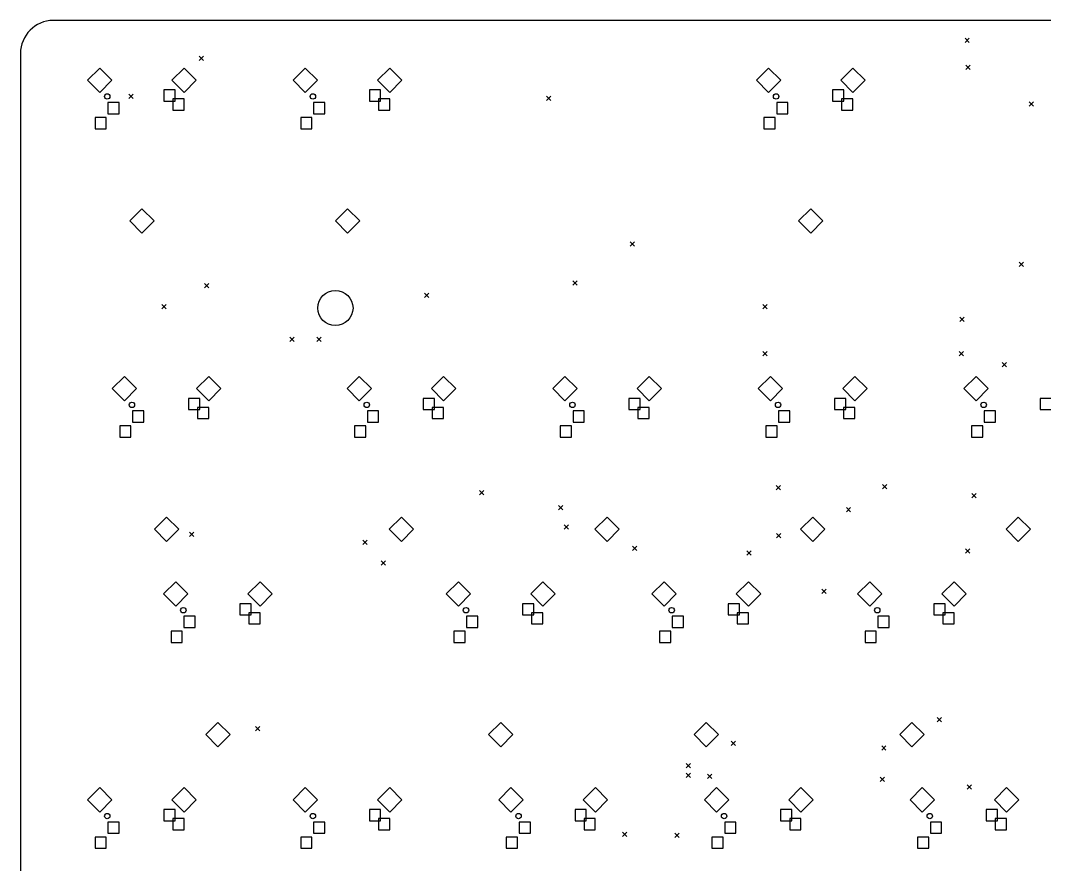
# Model space of a CAD drawing. Extents: x -0.1 to 15.2, y -5.9 to 0.
# Drawn here: x 0 to 3.725, y -3.072 to -0.001 of the extents above; entities that cross this region are included whole.
import ezdxf

# ---------------------------------------------------------------- set-up
doc = ezdxf.new("R2010")
doc.units = 0
doc.header["$MEASUREMENT"] = 0
doc.layers.add('BLACK', color=7, linetype='CONTINUOUS')

msp = doc.modelspace()

# ---------------------------------------------------------------- linework, layer by layer
at = {"layer": 'BLACK', "linetype": 'CONTINUOUS'}
for p, q in [((15.076, -0.001181), (0.119291, -0.001181)), ((3.43602, -0.065945), (3.45177, -0.081693)), ((3.45177, -0.065945), (3.43602, -0.081693)), ((0, -0.12126), (0, -4.92047)), ((0.650591, -0.130906), (0.666339, -0.146654)), ((0.666339, -0.130906), (0.650591, -0.146654)), ((0.288189, -0.174213), (0.243898, -0.218504)), ((0.33248, -0.218504), (0.288189, -0.174213)), ((0.595276, -0.174213), (0.550984, -0.218504)), ((0.639567, -0.218504), (0.595276, -0.174213)), ((1.03622, -0.174213), (0.991929, -0.218504)), ((1.08051, -0.218504), (1.03622, -0.174213)), ((1.34331, -0.174213), (1.29902, -0.218504)), ((1.3876, -0.218504), (1.34331, -0.174213)), ((2.72126, -0.174213), (2.67697, -0.218504)), ((2.76555, -0.218504), (2.72126, -0.174213)), ((3.02835, -0.174213), (2.98406, -0.218504)), ((3.07264, -0.218504), (3.02835, -0.174213)), ((3.43898, -0.163386), (3.45472, -0.179134)), ((3.45472, -0.163386), (3.43898, -0.179134)), ((0.243898, -0.218504), (0.288189, -0.262795)), ((0.288189, -0.262795), (0.33248, -0.218504)), ((0.550984, -0.218504), (0.595276, -0.262795)), ((0.595276, -0.262795), (0.639567, -0.218504)), ((0.991929, -0.218504), (1.03622, -0.262795)), ((1.03622, -0.262795), (1.08051, -0.218504)), ((1.29902, -0.218504), (1.34331, -0.262795)), ((1.34331, -0.262795), (1.3876, -0.218504)), ((2.67697, -0.218504), (2.72126, -0.262795)), ((2.72126, -0.262795), (2.76555, -0.218504)), ((2.98406, -0.218504), (3.02835, -0.262795)), ((3.02835, -0.262795), (3.07264, -0.218504)), ((0.562194, -0.253948), (0.521271, -0.253948)), ((0.521271, -0.253948), (0.521271, -0.294871)), ((0.562194, -0.294871), (0.562194, -0.253948)), ((1.31023, -0.253948), (1.2693, -0.253948)), ((1.2693, -0.253948), (1.2693, -0.294871)), ((1.31023, -0.294871), (1.31023, -0.253948)), ((2.99526, -0.253948), (2.95434, -0.253948)), ((2.95434, -0.253948), (2.95434, -0.294871)), ((2.99526, -0.294871), (2.99526, -0.253948)), ((0.394685, -0.269685), (0.410433, -0.285433)), ((0.410433, -0.269685), (0.394685, -0.285433)), ((0.521271, -0.294871), (0.562194, -0.294871)), ((0.595068, -0.286625), (0.554145, -0.286625)), ((0.554145, -0.286625), (0.554145, -0.327548)), ((0.595068, -0.327548), (0.595068, -0.286625)), ((1.2693, -0.294871), (1.31023, -0.294871)), ((1.3431, -0.286625), (1.30218, -0.286625)), ((1.30218, -0.286625), (1.30218, -0.327548)), ((1.3431, -0.327548), (1.3431, -0.286625)), ((1.91339, -0.276575), (1.92913, -0.292323)), ((1.92913, -0.276575), (1.91339, -0.292323)), ((2.95434, -0.294871), (2.99526, -0.294871)), ((3.02814, -0.286625), (2.98722, -0.286625)), ((2.98722, -0.286625), (2.98722, -0.327548)), ((3.02814, -0.327548), (3.02814, -0.286625)), ((3.66929, -0.297244), (3.68504, -0.312992)), ((3.68504, -0.297244), (3.66929, -0.312992)), ((0.358848, -0.29942), (0.317924, -0.29942)), ((0.317924, -0.29942), (0.317924, -0.340344)), ((0.358848, -0.340344), (0.358848, -0.29942)), ((0.554145, -0.327548), (0.595068, -0.327548)), ((1.10688, -0.29942), (1.06596, -0.29942)), ((1.06596, -0.29942), (1.06596, -0.340344)), ((1.10688, -0.340344), (1.10688, -0.29942)), ((1.30218, -0.327548), (1.3431, -0.327548)), ((2.79192, -0.29942), (2.75099, -0.29942)), ((2.75099, -0.29942), (2.75099, -0.340344)), ((2.79192, -0.340344), (2.79192, -0.29942)), ((2.98722, -0.327548), (3.02814, -0.327548)), ((0.312194, -0.353948), (0.271271, -0.353948)), ((0.271271, -0.353948), (0.271271, -0.394871)), ((0.312194, -0.394871), (0.312194, -0.353948)), ((0.317924, -0.340344), (0.358848, -0.340344)), ((1.06023, -0.353948), (1.0193, -0.353948)), ((1.0193, -0.353948), (1.0193, -0.394871)), ((1.06023, -0.394871), (1.06023, -0.353948)), ((1.06596, -0.340344), (1.10688, -0.340344)), ((2.74526, -0.353948), (2.70434, -0.353948)), ((2.70434, -0.353948), (2.70434, -0.394871)), ((2.74526, -0.394871), (2.74526, -0.353948)), ((2.75099, -0.340344), (2.79192, -0.340344)), ((0.271271, -0.394871), (0.312194, -0.394871)), ((1.0193, -0.394871), (1.06023, -0.394871)), ((2.70434, -0.394871), (2.74526, -0.394871)), ((0.441732, -0.686024), (0.397441, -0.730315)), ((0.486024, -0.730315), (0.441732, -0.686024)), ((1.18976, -0.686024), (1.14547, -0.730315)), ((1.23406, -0.730315), (1.18976, -0.686024)), ((2.8748, -0.686024), (2.83051, -0.730315)), ((2.91909, -0.730315), (2.8748, -0.686024)), ((0.397441, -0.730315), (0.441732, -0.774606)), ((0.441732, -0.774606), (0.486024, -0.730315)), ((1.14547, -0.730315), (1.18976, -0.774606)), ((1.18976, -0.774606), (1.23406, -0.730315)), ((2.83051, -0.730315), (2.8748, -0.774606)), ((2.8748, -0.774606), (2.91909, -0.730315)), ((2.2185, -0.806102), (2.23425, -0.82185)), ((2.23425, -0.806102), (2.2185, -0.82185)), ((3.63287, -0.879921), (3.64862, -0.895669)), ((3.64862, -0.879921), (3.63287, -0.895669)), ((0.669291, -0.957677), (0.685039, -0.973425)), ((0.685039, -0.957677), (0.669291, -0.973425)), ((2.00886, -0.948819), (2.02461, -0.964567)), ((2.02461, -0.948819), (2.00886, -0.964567)), ((1.46949, -0.99311), (1.48524, -1.00886)), ((1.48524, -0.99311), (1.46949, -1.00886)), ((0.514764, -1.03445), (0.530512, -1.0502)), ((0.530512, -1.03445), (0.514764, -1.0502)), ((2.70079, -1.03445), (2.71654, -1.0502)), ((2.71654, -1.03445), (2.70079, -1.0502)), ((3.41732, -1.08071), (3.43307, -1.09646)), ((3.43307, -1.08071), (3.41732, -1.09646)), ((0.979528, -1.15354), (0.995276, -1.16929)), ((0.995276, -1.15354), (0.979528, -1.16929)), ((1.07795, -1.15354), (1.0937, -1.16929)), ((1.0937, -1.15354), (1.07795, -1.16929)), ((2.70079, -1.20571), (2.71654, -1.22146)), ((2.71654, -1.20571), (2.70079, -1.22146)), ((3.41437, -1.20571), (3.43012, -1.22146)), ((3.43012, -1.20571), (3.41437, -1.22146)), ((3.57165, -1.24606), (3.5874, -1.26181)), ((3.5874, -1.24606), (3.57165, -1.26181)), ((0.377953, -1.29626), (0.333661, -1.34055)), ((0.422244, -1.34055), (0.377953, -1.29626)), ((0.685039, -1.29626), (0.640748, -1.34055)), ((0.729331, -1.34055), (0.685039, -1.29626)), ((1.23228, -1.29626), (1.18799, -1.34055)), ((1.27657, -1.34055), (1.23228, -1.29626)), ((1.53937, -1.29626), (1.49508, -1.34055)), ((1.58366, -1.34055), (1.53937, -1.29626)), ((1.98031, -1.29626), (1.93602, -1.34055)), ((2.02461, -1.34055), (1.98031, -1.29626)), ((2.2874, -1.29626), (2.24311, -1.34055)), ((2.33169, -1.34055), (2.2874, -1.29626)), ((2.72835, -1.29626), (2.68406, -1.34055)), ((2.77264, -1.34055), (2.72835, -1.29626)), ((3.03543, -1.29626), (2.99114, -1.34055)), ((3.07972, -1.34055), (3.03543, -1.29626)), ((3.47638, -1.29626), (3.43209, -1.34055)), ((3.52067, -1.34055), (3.47638, -1.29626)), ((0.333661, -1.34055), (0.377953, -1.38484)), ((0.377953, -1.38484), (0.422244, -1.34055)), ((0.640748, -1.34055), (0.685039, -1.38484)), ((0.685039, -1.38484), (0.729331, -1.34055)), ((1.18799, -1.34055), (1.23228, -1.38484)), ((1.23228, -1.38484), (1.27657, -1.34055)), ((1.49508, -1.34055), (1.53937, -1.38484)), ((1.53937, -1.38484), (1.58366, -1.34055)), ((1.93602, -1.34055), (1.98031, -1.38484)), ((1.98031, -1.38484), (2.02461, -1.34055)), ((2.24311, -1.34055), (2.2874, -1.38484)), ((2.2874, -1.38484), (2.33169, -1.34055)), ((2.68406, -1.34055), (2.72835, -1.38484)), ((2.72835, -1.38484), (2.77264, -1.34055)), ((2.99114, -1.34055), (3.03543, -1.38484)), ((3.03543, -1.38484), (3.07972, -1.34055)), ((3.43209, -1.34055), (3.47638, -1.38484)), ((3.47638, -1.38484), (3.52067, -1.34055)), ((0.651958, -1.37599), (0.611034, -1.37599)), ((0.611034, -1.37599), (0.611034, -1.41692)), ((0.651958, -1.41692), (0.651958, -1.37599)), ((1.50629, -1.37599), (1.46537, -1.37599)), ((1.46537, -1.37599), (1.46537, -1.41692)), ((1.50629, -1.41692), (1.50629, -1.37599)), ((2.25432, -1.37599), (2.2134, -1.37599)), ((2.2134, -1.37599), (2.2134, -1.41692)), ((2.25432, -1.41692), (2.25432, -1.37599)), ((3.00235, -1.37599), (2.96143, -1.37599)), ((2.96143, -1.37599), (2.96143, -1.41692)), ((3.00235, -1.41692), (3.00235, -1.37599)), ((3.75038, -1.37599), (3.70946, -1.37599)), ((3.70946, -1.37599), (3.70946, -1.41692)), ((0.684832, -1.40867), (0.643908, -1.40867)), ((0.643908, -1.40867), (0.643908, -1.4496)), ((0.684832, -1.4496), (0.684832, -1.40867)), ((1.53916, -1.40867), (1.49824, -1.40867)), ((1.49824, -1.40867), (1.49824, -1.4496)), ((1.53916, -1.4496), (1.53916, -1.40867)), ((2.28719, -1.40867), (2.24627, -1.40867)), ((2.24627, -1.40867), (2.24627, -1.4496)), ((2.28719, -1.4496), (2.28719, -1.40867)), ((3.03523, -1.40867), (2.9943, -1.40867)), ((2.9943, -1.40867), (2.9943, -1.4496)), ((3.03523, -1.4496), (3.03523, -1.40867)), ((0.448611, -1.42147), (0.407688, -1.42147)), ((0.407688, -1.42147), (0.407688, -1.46239)), ((0.448611, -1.46239), (0.448611, -1.42147)), ((0.611034, -1.41692), (0.651958, -1.41692)), ((0.643908, -1.4496), (0.684832, -1.4496)), ((1.30294, -1.42147), (1.26202, -1.42147)), ((1.26202, -1.42147), (1.26202, -1.46239)), ((1.30294, -1.46239), (1.30294, -1.42147)), ((1.46537, -1.41692), (1.50629, -1.41692)), ((1.49824, -1.4496), (1.53916, -1.4496)), ((2.05097, -1.42147), (2.01005, -1.42147)), ((2.01005, -1.42147), (2.01005, -1.46239)), ((2.05097, -1.46239), (2.05097, -1.42147)), ((2.2134, -1.41692), (2.25432, -1.41692)), ((2.24627, -1.4496), (2.28719, -1.4496)), ((2.79901, -1.42147), (2.75808, -1.42147)), ((2.75808, -1.42147), (2.75808, -1.46239)), ((2.79901, -1.46239), (2.79901, -1.42147)), ((2.96143, -1.41692), (3.00235, -1.41692)), ((2.9943, -1.4496), (3.03523, -1.4496)), ((3.54704, -1.42147), (3.50611, -1.42147)), ((3.50611, -1.42147), (3.50611, -1.46239)), ((3.54704, -1.46239), (3.54704, -1.42147)), ((3.70946, -1.41692), (3.75038, -1.41692)), ((0.401958, -1.47599), (0.361034, -1.47599)), ((0.361034, -1.47599), (0.361034, -1.51692)), ((0.401958, -1.51692), (0.401958, -1.47599)), ((0.407688, -1.46239), (0.448611, -1.46239)), ((1.25629, -1.47599), (1.21537, -1.47599)), ((1.21537, -1.47599), (1.21537, -1.51692)), ((1.25629, -1.51692), (1.25629, -1.47599)), ((1.26202, -1.46239), (1.30294, -1.46239)), ((2.00432, -1.47599), (1.9634, -1.47599)), ((1.9634, -1.47599), (1.9634, -1.51692)), ((2.00432, -1.51692), (2.00432, -1.47599)), ((2.01005, -1.46239), (2.05097, -1.46239)), ((2.75235, -1.47599), (2.71143, -1.47599)), ((2.71143, -1.47599), (2.71143, -1.51692)), ((2.75235, -1.51692), (2.75235, -1.47599)), ((2.75808, -1.46239), (2.79901, -1.46239)), ((3.50038, -1.47599), (3.45946, -1.47599)), ((3.45946, -1.47599), (3.45946, -1.51692)), ((3.50038, -1.51692), (3.50038, -1.47599)), ((3.50611, -1.46239), (3.54704, -1.46239)), ((0.361034, -1.51692), (0.401958, -1.51692)), ((1.21537, -1.51692), (1.25629, -1.51692)), ((1.9634, -1.51692), (2.00432, -1.51692)), ((2.71143, -1.51692), (2.75235, -1.51692)), ((3.45946, -1.51692), (3.50038, -1.51692)), ((1.66929, -1.71161), (1.68504, -1.72736)), ((1.68504, -1.71161), (1.66929, -1.72736)), ((2.74902, -1.69331), (2.76476, -1.70906)), ((2.76476, -1.69331), (2.74902, -1.70906)), ((3.13583, -1.68996), (3.15157, -1.70571)), ((3.15157, -1.68996), (3.13583, -1.70571)), ((3.46063, -1.72244), (3.47638, -1.73819)), ((3.47638, -1.72244), (3.46063, -1.73819)), ((1.95768, -1.76575), (1.97343, -1.7815)), ((1.97343, -1.76575), (1.95768, -1.7815)), ((3.00433, -1.77362), (3.02008, -1.78937)), ((3.02008, -1.77362), (3.00433, -1.78937)), ((0.531496, -1.80807), (0.487205, -1.85236)), ((0.575787, -1.85236), (0.531496, -1.80807)), ((1.38583, -1.80807), (1.34154, -1.85236)), ((1.43012, -1.85236), (1.38583, -1.80807)), ((2.13386, -1.80807), (2.08957, -1.85236)), ((2.17815, -1.85236), (2.13386, -1.80807)), ((2.88189, -1.80807), (2.8376, -1.85236)), ((2.92618, -1.85236), (2.88189, -1.80807)), ((3.62992, -1.80807), (3.58563, -1.85236)), ((3.67421, -1.85236), (3.62992, -1.80807)), ((0.487205, -1.85236), (0.531496, -1.89665)), ((0.531496, -1.89665), (0.575787, -1.85236)), ((1.34154, -1.85236), (1.38583, -1.89665)), ((1.38583, -1.89665), (1.43012, -1.85236)), ((1.97736, -1.83563), (1.99311, -1.85138)), ((1.99311, -1.83563), (1.97736, -1.85138)), ((2.08957, -1.85236), (2.13386, -1.89665)), ((2.13386, -1.89665), (2.17815, -1.85236)), ((2.8376, -1.85236), (2.88189, -1.89665)), ((2.88189, -1.89665), (2.92618, -1.85236)), ((3.58563, -1.85236), (3.62992, -1.89665)), ((3.62992, -1.89665), (3.67421, -1.85236)), ((0.615157, -1.86319), (0.630906, -1.87894)), ((0.630906, -1.86319), (0.615157, -1.87894)), ((1.24508, -1.89173), (1.26083, -1.90748)), ((1.26083, -1.89173), (1.24508, -1.90748)), ((2.75079, -1.86779), (2.76654, -1.88354)), ((2.76654, -1.86779), (2.75079, -1.88354)), ((2.22598, -1.91339), (2.24173, -1.92913)), ((2.24173, -1.91339), (2.22598, -1.92913)), ((2.64272, -1.9311), (2.65846, -1.94685)), ((2.65846, -1.9311), (2.64272, -1.94685)), ((3.43799, -1.92323), (3.45374, -1.93898)), ((3.45374, -1.92323), (3.43799, -1.93898)), ((1.31201, -1.96654), (1.32776, -1.98228)), ((1.32776, -1.96654), (1.31201, -1.98228)), ((0.564764, -2.04331), (0.520472, -2.0876)), ((0.609055, -2.0876), (0.564764, -2.04331)), ((0.87185, -2.04331), (0.827559, -2.0876)), ((0.916142, -2.0876), (0.87185, -2.04331)), ((1.59331, -2.04331), (1.54902, -2.0876)), ((1.6376, -2.0876), (1.59331, -2.04331)), ((1.90039, -2.04331), (1.8561, -2.0876)), ((1.94469, -2.0876), (1.90039, -2.04331)), ((2.34134, -2.04331), (2.29705, -2.0876)), ((2.38563, -2.0876), (2.34134, -2.04331)), ((2.64843, -2.04331), (2.60413, -2.0876)), ((2.69272, -2.0876), (2.64843, -2.04331)), ((3.08937, -2.04331), (3.04508, -2.0876)), ((3.13366, -2.0876), (3.08937, -2.04331)), ((3.39646, -2.04331), (3.35217, -2.0876)), ((3.44075, -2.0876), (3.39646, -2.04331)), ((2.91535, -2.06988), (2.9311, -2.08563)), ((2.9311, -2.06988), (2.91535, -2.08563)), ((0.520472, -2.0876), (0.564764, -2.13189)), ((0.564764, -2.13189), (0.609055, -2.0876)), ((0.838769, -2.12304), (0.797845, -2.12304)), ((0.797845, -2.12304), (0.797845, -2.16397)), ((0.827559, -2.0876), (0.87185, -2.13189)), ((0.838769, -2.16397), (0.838769, -2.12304)), ((0.87185, -2.13189), (0.916142, -2.0876)), ((1.54902, -2.0876), (1.59331, -2.13189)), ((1.59331, -2.13189), (1.6376, -2.0876)), ((1.86731, -2.12304), (1.82639, -2.12304)), ((1.82639, -2.12304), (1.82639, -2.16397)), ((1.8561, -2.0876), (1.90039, -2.13189)), ((1.86731, -2.16397), (1.86731, -2.12304)), ((1.90039, -2.13189), (1.94469, -2.0876)), ((2.29705, -2.0876), (2.34134, -2.13189)), ((2.34134, -2.13189), (2.38563, -2.0876)), ((2.61534, -2.12304), (2.57442, -2.12304)), ((2.57442, -2.12304), (2.57442, -2.16397)), ((2.60413, -2.0876), (2.64843, -2.13189)), ((2.61534, -2.16397), (2.61534, -2.12304)), ((2.64843, -2.13189), (2.69272, -2.0876)), ((3.04508, -2.0876), (3.08937, -2.13189)), ((3.08937, -2.13189), (3.13366, -2.0876)), ((3.36338, -2.12304), (3.32245, -2.12304)), ((3.32245, -2.12304), (3.32245, -2.16397)), ((3.35217, -2.0876), (3.39646, -2.13189)), ((3.36338, -2.16397), (3.36338, -2.12304)), ((3.39646, -2.13189), (3.44075, -2.0876)), ((0.871643, -2.15572), (0.830719, -2.15572)), ((0.830719, -2.15572), (0.830719, -2.19664)), ((0.871643, -2.19664), (0.871643, -2.15572)), ((1.90019, -2.15572), (1.85926, -2.15572)), ((1.85926, -2.15572), (1.85926, -2.19664)), ((1.90019, -2.19664), (1.90019, -2.15572)), ((2.64822, -2.15572), (2.60729, -2.15572)), ((2.60729, -2.15572), (2.60729, -2.19664)), ((2.64822, -2.19664), (2.64822, -2.15572)), ((3.39625, -2.15572), (3.35533, -2.15572)), ((3.35533, -2.15572), (3.35533, -2.19664)), ((3.39625, -2.19664), (3.39625, -2.15572)), ((0.635422, -2.16851), (0.594499, -2.16851)), ((0.594499, -2.16851), (0.594499, -2.20944)), ((0.635422, -2.20944), (0.635422, -2.16851)), ((0.797845, -2.16397), (0.838769, -2.16397)), ((0.830719, -2.19664), (0.871643, -2.19664)), ((1.66397, -2.16851), (1.62304, -2.16851)), ((1.62304, -2.16851), (1.62304, -2.20944)), ((1.66397, -2.20944), (1.66397, -2.16851)), ((1.82639, -2.16397), (1.86731, -2.16397)), ((1.85926, -2.19664), (1.90019, -2.19664)), ((2.412, -2.16851), (2.37107, -2.16851)), ((2.37107, -2.16851), (2.37107, -2.20944)), ((2.412, -2.20944), (2.412, -2.16851)), ((2.57442, -2.16397), (2.61534, -2.16397)), ((2.60729, -2.19664), (2.64822, -2.19664)), ((3.16003, -2.16851), (3.11911, -2.16851)), ((3.11911, -2.16851), (3.11911, -2.20944)), ((3.16003, -2.20944), (3.16003, -2.16851)), ((3.32245, -2.16397), (3.36338, -2.16397)), ((3.35533, -2.19664), (3.39625, -2.19664)), ((0.588769, -2.22304), (0.547845, -2.22304)), ((0.547845, -2.22304), (0.547845, -2.26397)), ((0.588769, -2.26397), (0.588769, -2.22304)), ((0.594499, -2.20944), (0.635422, -2.20944)), ((1.61731, -2.22304), (1.57639, -2.22304)), ((1.57639, -2.22304), (1.57639, -2.26397)), ((1.61731, -2.26397), (1.61731, -2.22304)), ((1.62304, -2.20944), (1.66397, -2.20944)), ((2.36534, -2.22304), (2.32442, -2.22304)), ((2.32442, -2.22304), (2.32442, -2.26397)), ((2.36534, -2.26397), (2.36534, -2.22304)), ((2.37107, -2.20944), (2.412, -2.20944)), ((3.11338, -2.22304), (3.07245, -2.22304)), ((3.07245, -2.22304), (3.07245, -2.26397)), ((3.11338, -2.26397), (3.11338, -2.22304)), ((3.11911, -2.20944), (3.16003, -2.20944)), ((0.547845, -2.26397), (0.588769, -2.26397)), ((1.57639, -2.26397), (1.61731, -2.26397)), ((2.32442, -2.26397), (2.36534, -2.26397)), ((3.07245, -2.26397), (3.11338, -2.26397)), ((0.718307, -2.55512), (0.674016, -2.59941)), ((0.762598, -2.59941), (0.718307, -2.55512)), ((0.855315, -2.56988), (0.871063, -2.58563)), ((0.871063, -2.56988), (0.855315, -2.58563)), ((1.74685, -2.55512), (1.70256, -2.59941)), ((1.79114, -2.59941), (1.74685, -2.55512)), ((2.49488, -2.55512), (2.45059, -2.59941)), ((2.53917, -2.59941), (2.49488, -2.55512)), ((3.24291, -2.55512), (3.19862, -2.59941)), ((3.2872, -2.59941), (3.24291, -2.55512)), ((3.33465, -2.53661), (3.35039, -2.55236)), ((3.35039, -2.53661), (3.33465, -2.55236)), ((0.674016, -2.59941), (0.718307, -2.6437)), ((0.718307, -2.6437), (0.762598, -2.59941)), ((1.70256, -2.59941), (1.74685, -2.6437)), ((1.74685, -2.6437), (1.79114, -2.59941)), ((2.45059, -2.59941), (2.49488, -2.6437)), ((2.49488, -2.6437), (2.53917, -2.59941)), ((3.19862, -2.59941), (3.24291, -2.6437)), ((3.24291, -2.6437), (3.2872, -2.59941)), ((2.58583, -2.62283), (2.60157, -2.63858)), ((2.60157, -2.62283), (2.58583, -2.63858)), ((3.13287, -2.63976), (3.14862, -2.65551)), ((3.14862, -2.63976), (3.13287, -2.65551)), ((2.42126, -2.70472), (2.43701, -2.72047)), ((2.43701, -2.70472), (2.42126, -2.72047)), ((2.42126, -2.74016), (2.43701, -2.75591)), ((2.43701, -2.74016), (2.42126, -2.75591)), ((2.49902, -2.74311), (2.51476, -2.75886)), ((2.51476, -2.74311), (2.49902, -2.75886)), ((3.12795, -2.75394), (3.1437, -2.76969)), ((3.1437, -2.75394), (3.12795, -2.76969)), ((0.288189, -2.79232), (0.243898, -2.83661)), ((0.33248, -2.83661), (0.288189, -2.79232)), ((0.595276, -2.79232), (0.550984, -2.83661)), ((0.639567, -2.83661), (0.595276, -2.79232)), ((1.03622, -2.79232), (0.991929, -2.83661)), ((1.08051, -2.83661), (1.03622, -2.79232)), ((1.34331, -2.79232), (1.29902, -2.83661)), ((1.3876, -2.83661), (1.34331, -2.79232)), ((1.78425, -2.79232), (1.73996, -2.83661)), ((1.82854, -2.83661), (1.78425, -2.79232)), ((2.09134, -2.79232), (2.04705, -2.83661)), ((2.13563, -2.83661), (2.09134, -2.79232)), ((2.53228, -2.79232), (2.48799, -2.83661)), ((2.57657, -2.83661), (2.53228, -2.79232)), ((2.83937, -2.79232), (2.79508, -2.83661)), ((2.88366, -2.83661), (2.83937, -2.79232)), ((3.28031, -2.79232), (3.23602, -2.83661)), ((3.32461, -2.83661), (3.28031, -2.79232)), ((3.44331, -2.78228), (3.45906, -2.79803)), ((3.45906, -2.78228), (3.44331, -2.79803)), ((3.5874, -2.79232), (3.54311, -2.83661)), ((3.63169, -2.83661), (3.5874, -2.79232)), ((0.243898, -2.83661), (0.288189, -2.88091)), ((0.288189, -2.88091), (0.33248, -2.83661)), ((0.550984, -2.83661), (0.595276, -2.88091)), ((0.595276, -2.88091), (0.639567, -2.83661)), ((0.991929, -2.83661), (1.03622, -2.88091)), ((1.03622, -2.88091), (1.08051, -2.83661)), ((1.29902, -2.83661), (1.34331, -2.88091)), ((1.34331, -2.88091), (1.3876, -2.83661)), ((1.73996, -2.83661), (1.78425, -2.88091)), ((1.78425, -2.88091), (1.82854, -2.83661)), ((2.04705, -2.83661), (2.09134, -2.88091)), ((2.09134, -2.88091), (2.13563, -2.83661)), ((2.48799, -2.83661), (2.53228, -2.88091)), ((2.53228, -2.88091), (2.57657, -2.83661)), ((2.79508, -2.83661), (2.83937, -2.88091)), ((2.83937, -2.88091), (2.88366, -2.83661)), ((3.23602, -2.83661), (3.28031, -2.88091)), ((3.28031, -2.88091), (3.32461, -2.83661)), ((3.54311, -2.83661), (3.5874, -2.88091)), ((3.5874, -2.88091), (3.63169, -2.83661)), ((0.562194, -2.87206), (0.521271, -2.87206)), ((0.521271, -2.87206), (0.521271, -2.91298)), ((0.595068, -2.90474), (0.554145, -2.90474)), ((0.554145, -2.90474), (0.554145, -2.94566)), ((0.562194, -2.91298), (0.562194, -2.87206)), ((0.595068, -2.94566), (0.595068, -2.90474)), ((1.31023, -2.87206), (1.2693, -2.87206)), ((1.2693, -2.87206), (1.2693, -2.91298)), ((1.3431, -2.90474), (1.30218, -2.90474)), ((1.30218, -2.90474), (1.30218, -2.94566)), ((1.31023, -2.91298), (1.31023, -2.87206)), ((1.3431, -2.94566), (1.3431, -2.90474)), ((2.05826, -2.87206), (2.01733, -2.87206)), ((2.01733, -2.87206), (2.01733, -2.91298)), ((2.09113, -2.90474), (2.05021, -2.90474)), ((2.05021, -2.90474), (2.05021, -2.94566)), ((2.05826, -2.91298), (2.05826, -2.87206)), ((2.09113, -2.94566), (2.09113, -2.90474)), ((2.80629, -2.87206), (2.76537, -2.87206)), ((2.76537, -2.87206), (2.76537, -2.91298)), ((2.83916, -2.90474), (2.79824, -2.90474)), ((2.79824, -2.90474), (2.79824, -2.94566)), ((2.80629, -2.91298), (2.80629, -2.87206)), ((2.83916, -2.94566), (2.83916, -2.90474)), ((3.55432, -2.87206), (3.5134, -2.87206)), ((3.5134, -2.87206), (3.5134, -2.91298)), ((3.58719, -2.90474), (3.54627, -2.90474)), ((3.54627, -2.90474), (3.54627, -2.94566)), ((3.55432, -2.91298), (3.55432, -2.87206)), ((3.58719, -2.94566), (3.58719, -2.90474)), ((0.358848, -2.91753), (0.317924, -2.91753)), ((0.317924, -2.91753), (0.317924, -2.95845)), ((0.358848, -2.95845), (0.358848, -2.91753)), ((0.521271, -2.91298), (0.562194, -2.91298)), ((1.10688, -2.91753), (1.06596, -2.91753)), ((1.06596, -2.91753), (1.06596, -2.95845)), ((1.10688, -2.95845), (1.10688, -2.91753)), ((1.2693, -2.91298), (1.31023, -2.91298)), ((1.85491, -2.91753), (1.81399, -2.91753)), ((1.81399, -2.91753), (1.81399, -2.95845)), ((1.85491, -2.95845), (1.85491, -2.91753)), ((2.01733, -2.91298), (2.05826, -2.91298)), ((2.60294, -2.91753), (2.56202, -2.91753)), ((2.56202, -2.91753), (2.56202, -2.95845)), ((2.60294, -2.95845), (2.60294, -2.91753)), ((2.76537, -2.91298), (2.80629, -2.91298)), ((3.35097, -2.91753), (3.31005, -2.91753)), ((3.31005, -2.91753), (3.31005, -2.95845)), ((3.35097, -2.95845), (3.35097, -2.91753)), ((3.5134, -2.91298), (3.55432, -2.91298)), ((0.312194, -2.97206), (0.271271, -2.97206)), ((0.271271, -2.97206), (0.271271, -3.01298)), ((0.312194, -3.01298), (0.312194, -2.97206)), ((0.317924, -2.95845), (0.358848, -2.95845)), ((0.554145, -2.94566), (0.595068, -2.94566)), ((1.06023, -2.97206), (1.0193, -2.97206)), ((1.0193, -2.97206), (1.0193, -3.01298)), ((1.06023, -3.01298), (1.06023, -2.97206)), ((1.06596, -2.95845), (1.10688, -2.95845)), ((1.30218, -2.94566), (1.3431, -2.94566)), ((1.80826, -2.97206), (1.76733, -2.97206)), ((1.76733, -2.97206), (1.76733, -3.01298)), ((1.80826, -3.01298), (1.80826, -2.97206)), ((1.81399, -2.95845), (1.85491, -2.95845)), ((2.05021, -2.94566), (2.09113, -2.94566)), ((2.18996, -2.95472), (2.20571, -2.97047)), ((2.20571, -2.95472), (2.18996, -2.97047)), ((2.37992, -2.95768), (2.39567, -2.97343)), ((2.39567, -2.95768), (2.37992, -2.97343)), ((2.55629, -2.97206), (2.51537, -2.97206)), ((2.51537, -2.97206), (2.51537, -3.01298)), ((2.55629, -3.01298), (2.55629, -2.97206)), ((2.56202, -2.95845), (2.60294, -2.95845)), ((2.79824, -2.94566), (2.83916, -2.94566)), ((3.30432, -2.97206), (3.2634, -2.97206)), ((3.2634, -2.97206), (3.2634, -3.01298)), ((3.30432, -3.01298), (3.30432, -2.97206)), ((3.31005, -2.95845), (3.35097, -2.95845)), ((3.54627, -2.94566), (3.58719, -2.94566)), ((0.271271, -3.01298), (0.312194, -3.01298)), ((1.0193, -3.01298), (1.06023, -3.01298)), ((1.76733, -3.01298), (1.80826, -3.01298)), ((2.51537, -3.01298), (2.55629, -3.01298)), ((3.2634, -3.01298), (3.30432, -3.01298))]:
    msp.add_line(p, q, dxfattribs=at)
at = {"layer": 'BLACK'}
for centre, radius in [((0.315748, -0.277559), 0.009843), ((1.06378, -0.277559), 0.009843), ((2.74882, -0.277559), 0.009843), ((1.14567, -1.04744), 0.063984), ((0.405512, -1.39961), 0.009843), ((1.25984, -1.39961), 0.009843), ((2.00787, -1.39961), 0.009843), ((2.75591, -1.39961), 0.009843), ((3.50394, -1.39961), 0.009843), ((0.592323, -2.14665), 0.009843), ((1.62087, -2.14665), 0.009843), ((2.3689, -2.14665), 0.009843), ((3.11693, -2.14665), 0.009843), ((0.315748, -2.89567), 0.009843), ((1.06378, -2.89567), 0.009843), ((1.81181, -2.89567), 0.009843), ((2.55984, -2.89567), 0.009843), ((3.30787, -2.89567), 0.009843)]:
    msp.add_circle(centre, radius, dxfattribs=at)
msp.add_arc((0.119685, -0.120866), 0.119686, -269.811, -179.812, dxfattribs=at)

doc.saveas('drawing.dxf')
